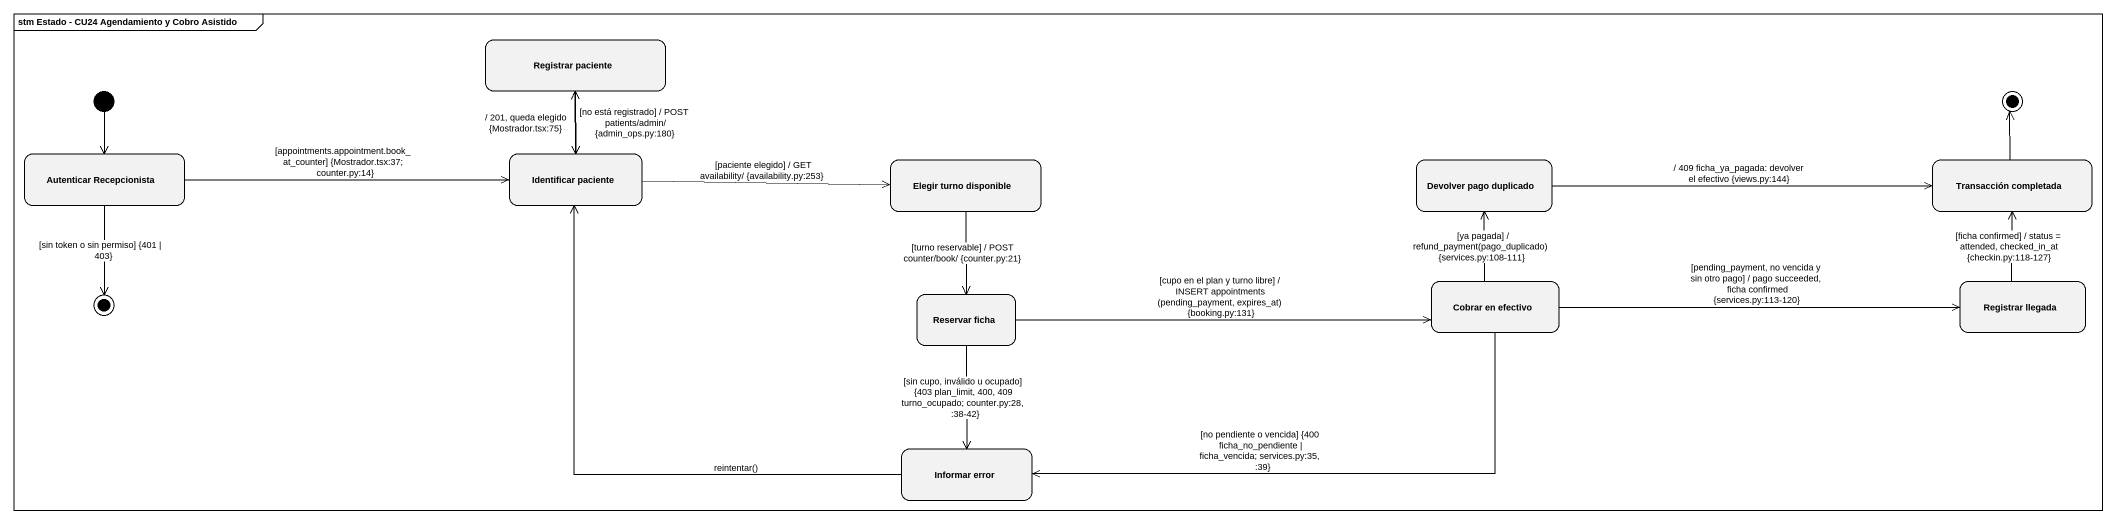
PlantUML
@startuml
mainframe stm Estado - CU24 Agendamiento y Cobro Asistido
hide empty description
state "Registrar paciente" as Registrar_paciente
state final1 <<end>>
state "Autenticar Recepcionista" as Autenticar_Recepcionista
state "Identificar paciente" as Identificar_paciente
state "Elegir turno disponible" as Elegir_turno_disponible
state "Devolver pago duplicado" as Devolver_pago_duplicado
state "Transacción completada" as Transacción_completada
state final2 <<end>>
state "Reservar ficha" as Reservar_ficha
state "Cobrar en efectivo" as Cobrar_en_efectivo
state "Registrar llegada" as Registrar_llegada
state "Informar error" as Informar_error
[*] --> Autenticar_Recepcionista
Registrar_paciente --> Identificar_paciente : / 201, queda elegido {Mostrador.tsx:75}
Autenticar_Recepcionista -right-> Identificar_paciente : [appointments.appointment.book_at_counter] {Mostrador.tsx:37; counter.py:14}
Autenticar_Recepcionista --> final2 : [sin token o sin permiso] {401 | 403}
Identificar_paciente -up-> Registrar_paciente : [no está registrado] / POST patients/admin/ {admin_ops.py:180}
Identificar_paciente -right-> Elegir_turno_disponible : [paciente elegido] / GET availability/ {availability.py:253}
Elegir_turno_disponible --> Reservar_ficha : [turno reservable] / POST counter/book/ {counter.py:21}
Devolver_pago_duplicado -right-> Transacción_completada : / 409 ficha_ya_pagada: devolver el efectivo {views.py:144}
Transacción_completada -up-> final1
Reservar_ficha -right-> Cobrar_en_efectivo : [cupo en el plan y turno libre] / INSERT appointments (pending_payment, expires_at) {booking.py:131}
Reservar_ficha --> Informar_error : [sin cupo, inválido u ocupado] {403 plan_limit, 400, 409 turno_ocupado; counter.py:28, :38-42}
Cobrar_en_efectivo -up-> Devolver_pago_duplicado : [ya pagada] / refund_payment(pago_duplicado) {services.py:108-111}
Cobrar_en_efectivo -right-> Registrar_llegada : [pending_payment, no vencida y sin otro pago] / pago succeeded, ficha confirmed {services.py:113-120}
Cobrar_en_efectivo -left-> Informar_error : [no pendiente o vencida] {400 ficha_no_pendiente | ficha_vencida; services.py:35, :39}
Registrar_llegada -up-> Transacción_completada : [ficha confirmed] / status = attended, checked_in_at {checkin.py:118-127}
Informar_error -up-> Identificar_paciente : reintentar()
@enduml
